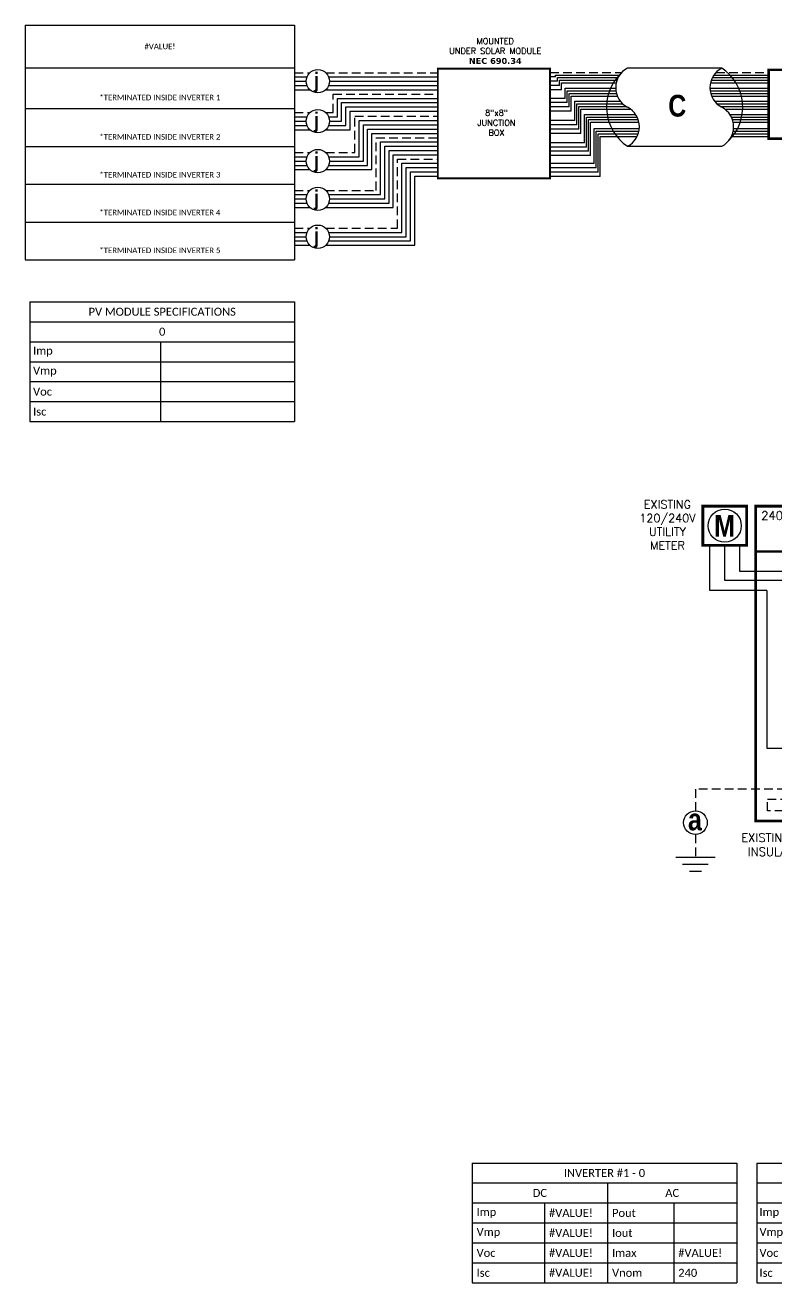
# Model space of a CAD drawing. Header units: feet. Extents: x 20558 to 21366, y 16038 to 16584.
# Drawn here: x 20558 to 20883, y 16038 to 16580 of the extents above; entities that cross this region are included whole.
import ezdxf

# ---------------------------------------------------------------- set-up
doc = ezdxf.new("R2010")
doc.units = ezdxf.units.FT
doc.header["$MEASUREMENT"] = 0
doc.linetypes.add('HIDDEN', pattern=[0.375, 0.25, -0.125])
doc.styles.add('ONE LINE TXT', font='techb___.ttf')
doc.styles.get("Standard").update_dxf_attribs({"font": 'simplex.shx'})

# ---------------------------------------------------------------- blocks, each defined once
blk = doc.blocks.new('*T28')
at = {"color": 9, "linetype": 'ByBlock', "lineweight": 30, "true_color": 0xa7bfde, "transparency": 16777216}
blk.add_line((0, 0), (116.21, 0), dxfattribs=at)
at = {"color": 0, "linetype": 'ByBlock', "lineweight": -2, "transparency": 16777216}
for p, q in [((0, 0), (0, -101.3)), ((116.21, 0), (116.21, -101.3)), ((0, -18.37), (116.21, -18.37)), ((0, -36.03), (116.21, -36.03)), ((0, -52.35), (116.21, -52.35)), ((0, -68.66), (116.21, -68.66)), ((0, -84.98), (116.21, -84.98)), ((0, -101.3), (116.21, -101.3))]:
    blk.add_line(p, q, dxfattribs=at)
at = {"color": 0, "transparency": 16777216, "char_height": 2.4195, "width": 110.4406, "attachment_point": 5}
for s, insert in [('{\\fCalibri|b0|i0|c0;#VALUE!', (58.11, -9.18)), ('{\\fCalibri|b0|i0|c0;^J^J*TERMINATED INSIDE INVERTER 1', (58.11, -27.2)), ('{\\fCalibri|b0|i0|c0;^J^J*TERMINATED INSIDE INVERTER 2', (58.11, -44.19)), ('{\\fCalibri|b0|i0|c0;^J^J*TERMINATED INSIDE INVERTER 3', (58.11, -60.51)), ('{\\fCalibri|b0|i0|c0;^J^J*TERMINATED INSIDE INVERTER 4', (58.11, -76.82)), ('{\\fCalibri|b0|i0|c0;^J^J*TERMINATED INSIDE INVERTER 5', (58.11, -93.14))]:
    blk.add_mtext(s, dxfattribs=dict(at, insert=insert))
blk = doc.blocks.new('lineTapPanel')
at = {"linetype": 'Continuous'}
h = blk.add_hatch(color=254, dxfattribs=at)
h.dxf.hatch_style = 1
edge = h.paths.add_edge_path()
edge.add_arc((-38.44, 98.34), 1.11, 0, 360)
h = blk.add_hatch(color=254, dxfattribs=at)
h.dxf.hatch_style = 1
edge = h.paths.add_edge_path()
edge.add_arc((-42.47, 94.51), 1.11, 0, 360)
h = blk.add_hatch(color=1, dxfattribs=at)
h.dxf.hatch_style = 1
edge = h.paths.add_edge_path()
edge.add_arc((-42.47, 86.8), 0.291, 0, 360)
h = blk.add_hatch(color=1, dxfattribs=at)
h.dxf.hatch_style = 1
edge = h.paths.add_edge_path()
edge.add_arc((-38.44, 86.8), 0.291, 0, 360)
h = blk.add_hatch(color=1, dxfattribs=at)
h.dxf.hatch_style = 1
edge = h.paths.add_edge_path()
edge.add_arc((-42.47, 77.16), 0.291, 0, 360)
h = blk.add_hatch(color=1, dxfattribs=at)
h.dxf.hatch_style = 1
edge = h.paths.add_edge_path()
edge.add_arc((-38.44, 77.16), 0.291, 0, 360)
h = blk.add_hatch(color=1, dxfattribs=at)
h.dxf.hatch_style = 1
edge = h.paths.add_edge_path()
edge.add_arc((-38.44, 71.16), 0.528, 0, 360)
h = blk.add_hatch(color=1, dxfattribs=at)
h.dxf.hatch_style = 1
edge = h.paths.add_edge_path()
edge.add_arc((-42.47, 67.78), 0.528, 0, 360)
h = blk.add_hatch(color=1, dxfattribs=at)
h.dxf.hatch_style = 1
edge = h.paths.add_edge_path()
edge.add_arc((-38.44, 61.76), 0.528, 0, 360)
h = blk.add_hatch(color=1, dxfattribs=at)
h.dxf.hatch_style = 1
edge = h.paths.add_edge_path()
edge.add_arc((-42.47, 58.38), 0.528, 0, 360)
h = blk.add_hatch(color=1, dxfattribs=at)
h.dxf.hatch_style = 1
edge = h.paths.add_edge_path()
edge.add_arc((-42.47, 48.98), 0.528, 0, 360)
h = blk.add_hatch(color=1, dxfattribs=at)
h.dxf.hatch_style = 1
edge = h.paths.add_edge_path()
edge.add_arc((-38.44, 52.36), 0.528, 0, 360)
h = blk.add_hatch(color=1, dxfattribs=at)
h.dxf.hatch_style = 1
edge = h.paths.add_edge_path()
edge.add_arc((-38.44, 42.95), 0.528, 0, 360)
h = blk.add_hatch(color=1, dxfattribs=at)
h.dxf.hatch_style = 1
edge = h.paths.add_edge_path()
edge.add_arc((-42.47, 39.58), 0.528, 0, 360)
h = blk.add_hatch(color=1, dxfattribs=at)
h.dxf.hatch_style = 1
edge = h.paths.add_edge_path()
edge.add_arc((-38.44, 33.55), 0.528, 0, 360)
h = blk.add_hatch(color=1, dxfattribs=at)
h.dxf.hatch_style = 1
edge = h.paths.add_edge_path()
edge.add_arc((-42.47, 30.17), 0.528, 0, 360)
at = {"color": 155, "true_color": 0x647190}
blk.add_line((-80.92, 126.59), (0, 126.59), dxfattribs=at)
at = {"color": 253, "linetype": 'Continuous'}
for p, q in [((-100.73, 90.2), (-100.73, 109.7)), ((-76.04, 90.2), (-100.73, 90.2)), ((-76.04, 90.2), (-76.04, 22.16)), ((-76.04, 22.16), (-27.25, 22.16)), ((-27.25, 22.16), (-27.25, 17.57)), ((-27.25, 17.57), (-29.89, 17.57)), ((-11.01, 0.16), (-29.89, 0.16)), ((0, 3), (-11.01, 3)), ((-11.01, 3), (-11.01, 0.16))]:
    blk.add_line(p, q, dxfattribs=at)
at = {"color": 10, "linetype": 'Continuous'}
for p, q in [((-94.24, 94.51), (-94.24, 109.7)), ((-43.58, 94.51), (-94.24, 94.51)), ((-42.47, 87.09), (-42.47, 93.4)), ((-41.36, 94.51), (-10.98, 94.51)), ((-10.98, 6), (-10.98, 94.51)), ((-42.47, 30.17), (-42.47, 76.87)), ((-35.88, 67.78), (-45.04, 67.78)), ((-35.88, 58.38), (-45.04, 58.38)), ((-35.88, 48.98), (-45.04, 48.98)), ((-35.88, 39.58), (-45.04, 39.58)), ((-35.88, 30.17), (-45.04, 30.17)), ((0, 6), (-10.98, 6))]:
    blk.add_line(p, q, dxfattribs=at)
at = {"color": 7, "linetype": 'Continuous'}
for p, q in [((-87.75, 98.34), (-87.75, 109.7)), ((-39.56, 98.34), (-87.75, 98.34)), ((-6.96, 9), (-6.96, 98.34)), ((-38.44, 87.09), (-38.44, 97.23)), ((-38.44, 61.76), (-38.44, 76.87)), ((-35.88, 71.16), (-45.04, 71.16)), ((-38.44, 71.16), (-35.88, 71.16)), ((-45.04, 61.76), (-35.88, 61.76)), ((-35.88, 61.76), (-45.04, 61.76)), ((-38.44, 52.36), (-38.44, 61.76)), ((-45.04, 52.36), (-35.88, 52.36)), ((-35.88, 52.36), (-45.04, 52.36)), ((-38.44, 42.95), (-38.44, 52.36)), ((-45.04, 42.95), (-35.88, 42.95)), ((-35.88, 42.95), (-45.04, 42.95)), ((-38.44, 33.55), (-38.44, 42.95)), ((-35.88, 33.55), (-45.04, 33.55))]:
    blk.add_line(p, q, dxfattribs=at)
at = {"lineweight": 50}
blk.add_line((-80.92, 106.95), (0, 106.95), dxfattribs=at)
at = {"color": 7}
for p, q in [((-6.96, 98.34), (-37.33, 98.34)), ((0, 9), (-6.96, 9))]:
    blk.add_line(p, q, dxfattribs=at)
at = {"color": 1, "linetype": 'Continuous'}
for p, q in [((-51.03, -2.51), (-51.03, 20.23)), ((-46.49, 20.23), (-51.03, 20.23)), ((-46.49, 20.23), (-46.49, -2.51)), ((-34.43, -2.43), (-34.43, 20.16)), ((-29.89, 20.16), (-34.43, 20.16)), ((-29.89, 20.16), (-29.89, -2.43)), ((-46.49, -2.51), (-51.03, -2.51)), ((-29.89, -2.43), (-34.43, -2.43))]:
    blk.add_line(p, q, dxfattribs=at)
at = {"color": 4, "linetype": 'Continuous'}
for p, q in [((-47.97, 18.28), (-49.55, 16.71)), ((-31.37, 18.35), (-32.94, 16.78)), ((-47.97, 13.93), (-49.55, 12.36)), ((-31.37, 14), (-32.94, 12.43)), ((-47.97, 9.58), (-49.55, 8.01)), ((-31.37, 9.65), (-32.94, 8.08)), ((-47.97, 5.23), (-49.55, 3.66)), ((-47.97, 0.88), (-49.55, -0.69)), ((-31.37, 5.3), (-32.94, 3.73)), ((-31.37, 0.95), (-32.94, -0.62))]:
    blk.add_line(p, q, dxfattribs=at)
at = {"color": 92, "linetype": 'HIDDEN', "ltscale": 15}
for p, q in [((-51.03, 4.44), (-106.89, 4.44)), ((-106.89, 4.44), (-106.89, -4.87)), ((-75.84, -4.96), (-75.84, 0.09)), ((-75.84, 0.09), (-51.03, 0.09)), ((0, 0), (-6.96, 0)), ((-6.96, -4.96), (-75.84, -4.96)), ((-6.96, 0), (-6.96, -4.96)), ((-106.89, -15.1), (-106.89, -24.84))]:
    blk.add_line(p, q, dxfattribs=at)
at = {"color": 92, "linetype": 'Continuous', "ltscale": 15}
blk.add_line((-34.43, 0.09), (-46.49, 0.09), dxfattribs=at)
at = {"lineweight": 50, "const_width": 1.19}
for points in [[(-103.67, 109.7), (-103.67, 126.59), (-84.82, 126.59), (-84.82, 109.7)], [(-80.92, -9.3), (-80.92, 126.59), (0, 126.59), (0, -9.3)]]:
    blk.add_lwpolyline(points, close=True, dxfattribs=at)
at = {"color": 92, "linetype": 'Continuous', "lineweight": 5, "ltscale": 0.05, "flags": 128}
for points in [[(-45.88, 10.97), (-41.2, 10.97)], [(-43.54, 13.81), (-43.54, 10.97)], [(-42.01, 10.1), (-45.07, 10.1)], [(-42.82, 9.23), (-44.25, 9.23)]]:
    blk.add_lwpolyline(points, dxfattribs=at)
at = {"color": 92, "linetype": 'Continuous', "ltscale": 4, "flags": 128}
for points in [[(-115.37, -24.84), (-98.41, -24.84)], [(-101.35, -27.98), (-112.43, -27.98)], [(-104.29, -31.12), (-109.49, -31.12)]]:
    blk.add_lwpolyline(points, dxfattribs=at)
at = {"linetype": 'Continuous'}
blk.add_circle((-94.24, 118.15), 7.15, dxfattribs=at)
at = {"color": 7, "linetype": 'Continuous'}
for centre, radius in [((-38.44, 98.34), 1.11), ((-38.44, 98.34), 1.11), ((-42.47, 94.51), 1.11), ((-106.89, -9.99), 5.11)]:
    blk.add_circle(centre, radius, dxfattribs=at)
at = {"color": 1, "linetype": 'Continuous'}
for centre, radius in [((-42.47, 86.8), 0.291), ((-38.44, 86.8), 0.291), ((-42.47, 77.16), 0.291), ((-38.44, 77.16), 0.291), ((-38.44, 71.16), 0.528), ((-42.47, 67.78), 0.528), ((-38.44, 61.76), 0.528), ((-42.47, 58.38), 0.528), ((-42.47, 48.98), 0.528), ((-38.44, 52.36), 0.528), ((-38.44, 42.95), 0.528), ((-42.47, 39.58), 0.528), ((-38.44, 33.55), 0.528), ((-42.47, 30.17), 0.528)]:
    blk.add_circle(centre, radius, dxfattribs=at)
at = {"color": 4, "linetype": 'Continuous'}
for centre in [(-48.76, 17.49), (-32.16, 17.57), (-48.76, 13.14), (-32.16, 13.21), (-48.76, 8.79), (-48.76, 4.44), (-32.16, 8.86), (-32.16, 4.51), (-48.76, 0.09), (-32.16, 0.16)]:
    blk.add_circle(centre, 1.11, dxfattribs=at)
at = {"color": 1, "linetype": 'Continuous'}
for centre, radius, start, end in [((-50.14, 81.98), 9.06, 327.8708, 32.1292), ((-46.11, 81.98), 9.06, 327.8708, 32.1292), ((-48.03, 68.62), 3.93, 40.3392, 139.6608), ((-32.88, 68.62), 3.93, 40.3392, 139.6608), ((-48.03, 65.24), 3.93, 40.3392, 139.6608), ((-32.88, 65.24), 3.93, 40.3392, 139.6608), ((-48.03, 59.21), 3.93, 40.3392, 139.6608), ((-48.03, 55.84), 3.93, 40.3392, 139.6608), ((-32.88, 59.21), 3.93, 40.3392, 139.6608), ((-32.88, 55.84), 3.93, 40.3392, 139.6608), ((-48.03, 49.81), 3.93, 40.3392, 139.6608), ((-48.03, 46.43), 3.93, 40.3392, 139.6608), ((-32.88, 49.81), 3.93, 40.3392, 139.6608), ((-32.88, 46.43), 3.93, 40.3392, 139.6608), ((-48.03, 40.41), 3.93, 40.3392, 139.6608), ((-32.88, 40.41), 3.93, 40.3392, 139.6608), ((-48.03, 37.03), 3.93, 40.3392, 139.6608), ((-32.88, 37.03), 3.93, 40.3392, 139.6608), ((-48.03, 31.01), 3.93, 40.3392, 139.6608), ((-32.88, 31.01), 3.93, 40.3392, 139.6608), ((-48.03, 27.63), 3.93, 40.3392, 139.6608), ((-32.88, 27.63), 3.93, 40.3392, 139.6608)]:
    blk.add_arc(centre, radius, start, end, dxfattribs=at)
at = {"color": 253, "linetype": 'Continuous', "style": 'ONE LINE TXT'}
blk.add_text('M', height=9.38, dxfattribs=at).set_placement((-98.8, 113.43))
at = {"color": 4, "linetype": 'Continuous'}
blk.add_text('NEUTRAL', height=1.874, rotation=90, dxfattribs=at).set_placement((-35.08, 4.08))
at = {"color": 1, "attachment_point": 5}
for s, width, gutter_width, heights, insert, char_height in [('EXISTING\\P120/240V UTILITY METER', 0.0523, 7.17, [0], (-118.95, 118.48), 3.5433), ('240V', 0.1481, 0.75, [0], (-72.39, 122.54), 3.658), ('1∅', 0.1481, 0.75, [0], (-5.31, 122.54), 3.658), ('serA MAIN BREAKER\\PserA BUSBAR', 72.4998, 0.75, [0], (-39.75, 113.14), 3.6576), ('EXISTING MAIN BREAKER LOAD CENTER INSULATED LINE TAPS INSTALLED ON MAIN FEEDERS\\P{\\fVerdana|b1|i0|c0|p34;NEC 690.64}', 98.9176, 7.17, [106.42], (-39.63, -25.66), 3.6576)]:
    blk.add_mtext_dynamic_manual_height_columns(s, width=width, gutter_width=gutter_width, heights=heights, dxfattribs=dict(at, insert=insert, char_height=char_height))
at = {"color": 4, "linetype": 'Continuous', "insert": (-46.25, 82.15), "char_height": 1.874, "attachment_point": 5, "rotation": 90}
blk.add_mtext_dynamic_manual_height_columns('2pserA\\PMAIN', width=0.1481, gutter_width=0.75, heights=[0], dxfattribs=at)
at = {"color": 1, "linetype": 'Continuous', "insert": (-110.08, -3.93), "char_height": 9.3833, "attachment_point": 1, "style": 'ONE LINE TXT'}
blk.add_mtext_dynamic_manual_height_columns('{\\W1;\\C256;a}', width=0.1385, gutter_width=2.13, heights=[0], dxfattribs=at)
blk = doc.blocks.new('*U20')
at = {"color": 7}
blk.add_blockref('lineTapPanel', (0, 0), dxfattribs=at)
blk = doc.blocks.new('*T22')
at = {"color": 0, "lineweight": -2, "transparency": 16777216}
for p, q in [((0, 0), (114.19, 0)), ((0, 0), (0, -51.7)), ((114.19, 0), (114.19, -51.7)), ((0, -8.62), (114.19, -8.62)), ((58.43, -8.62), (58.43, -51.7)), ((0, -17.23), (114.19, -17.23)), ((31.22, -17.23), (31.22, -51.7)), ((86.98, -17.23), (86.98, -51.7)), ((0, -25.85), (114.19, -25.85)), ((0, -34.47), (114.19, -34.47)), ((0, -43.08), (114.19, -43.08)), ((0, -51.7), (114.19, -51.7))]:
    blk.add_line(p, q, dxfattribs=at)
at = {"color": 0, "linetype": 'Continuous', "transparency": 16777216, "char_height": 3.4544}
for s, insert, width, attachment_point in [('{\\fCalibri|b0|i0|c0;INVERTER #1 - 0', (57.09, -4.31), 110.3293, 5), ('{\\fCalibri|b0|i0|c0;DC', (29.22, -12.93), 54.5755, 5), ('{\\fCalibri|b0|i0|c0;AC', (86.31, -12.93), 51.8976, 5), ('{\\fCalibri|b0|i0|c0;Imp', (1.93, -21.54), 27.3681, 4), ('{\\fCalibri|b0|i0|c0;#VALUE!', (33.15, -21.54), 23.3513, 4), ('{\\fCalibri|b0|i0|c0;Pout', (60.36, -21.54), 24.6902, 4), ('{\\fCalibri|b0|i0|c0;', (88.91, -21.54), 23.3513, 4), ('{\\fCalibri|b0|i0|c0;Vmp', (1.93, -30.16), 27.3681, 4), ('{\\fCalibri|b0|i0|c0;#VALUE!', (33.15, -30.16), 23.3513, 4), ('{\\fCalibri|b0|i0|c0;Iout', (60.36, -30.16), 24.6902, 4), ('{\\fCalibri|b0|i0|c0;', (88.91, -30.16), 23.3513, 4), ('{\\fCalibri|b0|i0|c0;Voc', (1.93, -38.78), 27.3681, 4), ('{\\fCalibri|b0|i0|c0;#VALUE!', (33.15, -38.78), 23.3513, 4), ('{\\fCalibri|b0|i0|c0;Imax', (60.36, -38.78), 24.6902, 4), ('{\\fCalibri|b0|i0|c0;#VALUE!', (88.91, -38.78), 23.3513, 4), ('{\\fCalibri|b0|i0|c0;Isc', (1.93, -47.39), 27.3681, 4), ('{\\fCalibri|b0|i0|c0;#VALUE!', (33.15, -47.39), 23.3513, 4), ('{\\fCalibri|b0|i0|c0;Vnom', (60.36, -47.39), 24.6902, 4), ('{\\fCalibri|b0|i0|c0;240', (88.91, -47.39), 23.3513, 4)]:
    blk.add_mtext(s, dxfattribs=dict(at, insert=insert, width=width, attachment_point=attachment_point))
blk = doc.blocks.new('*T23')
at = {"color": 0, "lineweight": -2, "transparency": 16777216}
for p, q in [((0, 0), (114.19, 0)), ((0, 0), (0, -51.7)), ((114.19, 0), (114.19, -51.7)), ((0, -8.62), (114.19, -8.62)), ((58.43, -8.62), (58.43, -51.7)), ((0, -17.23), (114.19, -17.23)), ((31.22, -17.23), (31.22, -51.7)), ((86.98, -17.23), (86.98, -51.7)), ((0, -25.85), (114.19, -25.85)), ((0, -34.47), (114.19, -34.47)), ((0, -43.08), (114.19, -43.08)), ((0, -51.7), (114.19, -51.7))]:
    blk.add_line(p, q, dxfattribs=at)
at = {"color": 0, "linetype": 'Continuous', "transparency": 16777216, "char_height": 3.4544}
for s, insert, width, attachment_point in [('{\\fCalibri|b0|i0|c0;INVERTER #2 - 0', (57.09, -4.31), 112.0547, 5), ('{\\fCalibri|b0|i0|c0;DC', (29.22, -12.93), 56.3009, 5), ('{\\fCalibri|b0|i0|c0;AC', (86.31, -12.93), 53.623, 5), ('{\\fCalibri|b0|i0|c0;Imp', (1.07, -21.54), 29.0935, 4), ('{\\fCalibri|b0|i0|c0;#VALUE!', (32.29, -21.54), 25.0767, 4), ('{\\fCalibri|b0|i0|c0;Pout', (59.5, -21.54), 26.4156, 4), ('{\\fCalibri|b0|i0|c0;', (88.04, -21.54), 25.0767, 4), ('{\\fCalibri|b0|i0|c0;Vmp', (1.07, -30.16), 29.0935, 4), ('{\\fCalibri|b0|i0|c0;#VALUE!', (32.29, -30.16), 25.0767, 4), ('{\\fCalibri|b0|i0|c0;Iout', (59.5, -30.16), 26.4156, 4), ('{\\fCalibri|b0|i0|c0;', (88.04, -30.16), 25.0767, 4), ('{\\fCalibri|b0|i0|c0;Voc', (1.07, -38.78), 29.0935, 4), ('{\\fCalibri|b0|i0|c0;#VALUE!', (32.29, -38.78), 25.0767, 4), ('{\\fCalibri|b0|i0|c0;Imax', (59.5, -38.78), 26.4156, 4), ('{\\fCalibri|b0|i0|c0;#VALUE!', (88.04, -38.78), 25.0767, 4), ('{\\fCalibri|b0|i0|c0;Isc', (1.07, -47.39), 29.0935, 4), ('{\\fCalibri|b0|i0|c0;#VALUE!', (32.29, -47.39), 25.0767, 4), ('{\\fCalibri|b0|i0|c0;Vnom', (59.5, -47.39), 26.4156, 4), ('{\\fCalibri|b0|i0|c0;240', (88.04, -47.39), 25.0767, 4)]:
    blk.add_mtext(s, dxfattribs=dict(at, insert=insert, width=width, attachment_point=attachment_point))
blk = doc.blocks.new('*T21')
at = {"color": 0, "lineweight": -2, "transparency": 16777216}
for p, q in [((0, 0), (114.19, 0)), ((0, 0), (0, -51.69)), ((114.19, 0), (114.19, -51.69)), ((0, -8.62), (114.19, -8.62)), ((0, -17.23), (114.19, -17.23)), ((56.41, -17.23), (56.41, -51.69)), ((0, -25.85), (114.19, -25.85)), ((0, -34.46), (114.19, -34.46)), ((0, -43.08), (114.19, -43.08)), ((0, -51.69), (114.19, -51.69))]:
    blk.add_line(p, q, dxfattribs=at)
at = {"color": 0, "linetype": 'Continuous', "transparency": 16777216, "char_height": 3.4544}
for s, insert, width, attachment_point in [('{\\fCalibri|b0|i0|c0;PV MODULE SPECIFICATIONS', (57.09, -4.31), 111.433, 5), ('{\\fCalibri|b0|i0|c0;0', (57.09, -12.92), 111.433, 5), ('{\\fCalibri|b0|i0|c0;Imp', (1.38, -21.54), 53.6551, 4), ('{\\fCalibri|b0|i0|c0;', (57.78, -21.54), 55.0254, 4), ('{\\fCalibri|b0|i0|c0;Vmp', (1.38, -30.15), 53.6551, 4), ('{\\fCalibri|b0|i0|c0;', (57.78, -30.15), 55.0254, 4), ('{\\fCalibri|b0|i0|c0;Voc', (1.38, -38.77), 53.6551, 4), ('{\\fCalibri|b0|i0|c0;', (57.78, -38.77), 55.0254, 4), ('{\\fCalibri|b0|i0|c0;Isc', (1.38, -47.39), 53.6551, 4), ('{\\fCalibri|b0|i0|c0;', (57.78, -47.39), 55.0254, 4)]:
    blk.add_mtext(s, dxfattribs=dict(at, insert=insert, width=width, attachment_point=attachment_point))

msp = doc.modelspace()

# ---------------------------------------------------------------- linework, layer by layer
at = {"color": 92, "linetype": 'HIDDEN', "ltscale": 15}
for p, q in [((20674.49, 16559.71), (20681.12, 16559.71)), ((20687.94, 16559.71), (20736.31, 16559.71)), ((20784.73, 16559.84), (20815.69, 16559.84)), ((20856.33, 16559.84), (20878.99, 16559.84)), ((20691.12, 16542.48), (20691.12, 16550.48)), ((20691.12, 16550.48), (20736.31, 16550.48)), ((20674.49, 16542.48), (20681.12, 16542.48)), ((20687.94, 16542.48), (20691.12, 16542.48)), ((20700.49, 16525.26), (20700.49, 16540.9)), ((20700.49, 16540.9), (20736.31, 16540.9)), ((20709.71, 16508.94), (20709.71, 16531.67)), ((20709.71, 16531.67), (20736.31, 16531.67)), ((20674.49, 16525.26), (20681.12, 16525.26)), ((20687.94, 16525.26), (20700.49, 16525.26)), ((20718.94, 16522.44), (20736.31, 16522.44)), ((20718.94, 16492.63), (20718.94, 16522.44)), ((20674.49, 16508.94), (20681.12, 16508.94)), ((20687.94, 16508.94), (20709.71, 16508.94)), ((20674.49, 16492.63), (20681.12, 16492.63)), ((20687.94, 16492.63), (20718.94, 16492.63))]:
    msp.add_line(p, q, dxfattribs=at)
at = {"color": 7, "linetype": 'Continuous'}
for p, q in [((20674.49, 16557.86), (20679.99, 16557.86)), ((20689.2, 16557.86), (20736.31, 16557.86)), ((20787.09, 16557.86), (20784.73, 16557.86)), ((20787.09, 16558.71), (20814.76, 16558.71)), ((20787.09, 16557.86), (20787.09, 16558.71)), ((20858.77, 16561.67), (20818.13, 16561.67)), ((20855.4, 16558.71), (20878.99, 16558.71)), ((20674.49, 16554.17), (20679.99, 16554.17)), ((20689.2, 16554.17), (20736.31, 16554.17)), ((20788.76, 16554.17), (20784.73, 16554.17)), ((20788.76, 16556.45), (20813.59, 16556.45)), ((20788.76, 16554.17), (20788.76, 16556.45)), ((20791.27, 16553.05), (20813.03, 16553.05)), ((20791.27, 16548.64), (20791.27, 16553.05)), ((20853.67, 16553.05), (20878.99, 16553.05)), ((20854.22, 16556.45), (20878.99, 16556.45)), ((20692.96, 16540.64), (20692.96, 16548.64)), ((20692.96, 16548.64), (20736.31, 16548.64)), ((20791.27, 16548.64), (20784.73, 16548.64)), ((20792.93, 16550.79), (20813.35, 16550.79)), ((20792.93, 16544.95), (20792.93, 16550.79)), ((20795.44, 16547.39), (20815.04, 16547.39)), ((20795.44, 16539.05), (20795.44, 16547.39)), ((20853.99, 16550.79), (20878.99, 16550.79)), ((20855.68, 16547.39), (20878.99, 16547.39)), ((20696.65, 16536.95), (20696.65, 16544.95)), ((20696.65, 16544.95), (20736.31, 16544.95)), ((20792.93, 16544.95), (20784.73, 16544.95)), ((20797.11, 16545.13), (20817.57, 16545.13)), ((20797.11, 16535.36), (20797.11, 16545.13)), ((20799.61, 16529.47), (20799.61, 16541.73)), ((20799.61, 16541.73), (20821.59, 16541.73)), ((20858.21, 16545.13), (20878.99, 16545.13)), ((20862.22, 16541.73), (20878.99, 16541.73)), ((20674.49, 16540.64), (20679.99, 16540.64)), ((20674.49, 16536.95), (20679.99, 16536.95)), ((20689.2, 16540.64), (20692.96, 16540.64)), ((20689.2, 16536.95), (20696.65, 16536.95)), ((20702.33, 16523.41), (20702.33, 16539.05)), ((20702.33, 16539.05), (20736.31, 16539.05)), ((20795.44, 16539.05), (20784.73, 16539.05)), ((20801.28, 16525.78), (20801.28, 16539.46)), ((20801.28, 16539.46), (20822.72, 16539.46)), ((20863.35, 16539.46), (20878.99, 16539.46)), ((20706.02, 16519.72), (20706.02, 16535.36)), ((20706.02, 16535.36), (20736.31, 16535.36)), ((20797.11, 16535.36), (20784.73, 16535.36)), ((20803.78, 16520.48), (20803.78, 16535.59)), ((20803.78, 16535.59), (20823.2, 16535.59)), ((20805.45, 16516.79), (20805.45, 16533.32)), ((20805.45, 16533.32), (20822.72, 16533.32)), ((20863.36, 16533.32), (20878.99, 16533.32)), ((20863.83, 16535.59), (20878.99, 16535.59)), ((20711.56, 16507.1), (20711.56, 16529.82)), ((20711.56, 16529.82), (20736.31, 16529.82)), ((20715.25, 16503.41), (20715.25, 16526.13)), ((20715.25, 16526.13), (20736.31, 16526.13)), ((20799.61, 16529.47), (20784.73, 16529.47)), ((20801.28, 16525.78), (20784.73, 16525.78)), ((20818.13, 16527.95), (20858.77, 16527.95)), ((20674.49, 16523.41), (20679.99, 16523.41)), ((20689.2, 16523.41), (20702.33, 16523.41)), ((20720.79, 16520.6), (20736.31, 16520.6)), ((20720.79, 16490.78), (20720.79, 16520.6)), ((20803.78, 16520.48), (20784.73, 16520.48)), ((20674.49, 16519.72), (20679.99, 16519.72)), ((20689.2, 16519.72), (20706.02, 16519.72)), ((20724.48, 16516.91), (20736.31, 16516.91)), ((20724.48, 16487.09), (20724.48, 16516.91)), ((20805.45, 16516.79), (20784.73, 16516.79)), ((20674.49, 16507.1), (20679.99, 16507.1)), ((20689.2, 16507.1), (20711.56, 16507.1)), ((20674.49, 16503.41), (20679.99, 16503.41)), ((20689.2, 16503.41), (20715.25, 16503.41)), ((20674.49, 16490.78), (20679.99, 16490.78)), ((20689.2, 16490.78), (20720.79, 16490.78)), ((20674.49, 16487.09), (20679.99, 16487.09)), ((20689.2, 16487.09), (20724.48, 16487.09))]:
    msp.add_line(p, q, dxfattribs=at)
at = {"color": 253, "linetype": 'Continuous'}
for p, q in [((20674.49, 16556.02), (20679.5, 16556.02)), ((20674.49, 16552.33), (20681.12, 16552.33)), ((20687.94, 16552.33), (20736.31, 16552.33)), ((20689.55, 16556.02), (20736.31, 16556.02)), ((20787.93, 16556.02), (20784.73, 16556.02)), ((20789.6, 16552.33), (20784.73, 16552.33)), ((20787.93, 16557.58), (20814.08, 16557.58)), ((20787.93, 16556.02), (20787.93, 16557.58)), ((20789.6, 16555.31), (20813.26, 16555.31)), ((20789.6, 16552.33), (20789.6, 16555.31)), ((20853.9, 16555.31), (20878.99, 16555.31)), ((20854.71, 16557.58), (20878.99, 16557.58)), ((20792.1, 16551.92), (20813.12, 16551.92)), ((20792.1, 16546.79), (20792.1, 16551.92)), ((20793.77, 16549.65), (20813.73, 16549.65)), ((20793.77, 16543.1), (20793.77, 16549.65)), ((20853.76, 16551.92), (20878.99, 16551.92)), ((20854.37, 16549.65), (20878.99, 16549.65)), ((20694.81, 16538.79), (20694.81, 16546.79)), ((20694.81, 16546.79), (20736.31, 16546.79)), ((20698.5, 16535.1), (20698.5, 16543.1)), ((20698.5, 16543.1), (20736.31, 16543.1)), ((20792.1, 16546.79), (20784.73, 16546.79)), ((20793.77, 16543.1), (20784.73, 16543.1)), ((20796.27, 16546.26), (20816.08, 16546.26)), ((20796.27, 16537.21), (20796.27, 16546.26)), ((20797.94, 16543.99), (20819.43, 16543.99)), ((20797.94, 16533.52), (20797.94, 16543.99)), ((20856.72, 16546.26), (20878.99, 16546.26)), ((20860.06, 16543.99), (20878.99, 16543.99)), ((20674.49, 16538.79), (20679.5, 16538.79)), ((20689.55, 16538.79), (20694.81, 16538.79)), ((20704.18, 16521.57), (20704.18, 16537.21)), ((20704.18, 16537.21), (20736.31, 16537.21)), ((20796.27, 16537.21), (20784.73, 16537.21)), ((20800.44, 16527.62), (20800.44, 16540.59)), ((20800.44, 16540.59), (20822.24, 16540.59)), ((20802.11, 16523.93), (20802.11, 16538.33)), ((20802.11, 16538.33), (20823.03, 16538.33)), ((20862.88, 16540.59), (20878.99, 16540.59)), ((20863.66, 16538.33), (20878.99, 16538.33)), ((20674.49, 16535.1), (20681.12, 16535.1)), ((20687.94, 16535.1), (20698.5, 16535.1)), ((20707.87, 16517.88), (20707.87, 16533.52)), ((20707.87, 16533.52), (20736.31, 16533.52)), ((20797.94, 16533.52), (20784.73, 16533.52)), ((20804.61, 16518.64), (20804.61, 16534.45)), ((20804.61, 16534.45), (20823.03, 16534.45)), ((20806.28, 16514.95), (20806.28, 16532.19)), ((20806.28, 16532.19), (20822.26, 16532.19)), ((20862.89, 16532.19), (20878.99, 16532.19)), ((20863.67, 16534.45), (20878.99, 16534.45)), ((20713.41, 16505.25), (20713.41, 16527.98)), ((20713.41, 16527.98), (20736.31, 16527.98)), ((20800.44, 16527.62), (20784.73, 16527.62)), ((20674.49, 16521.57), (20679.5, 16521.57)), ((20689.55, 16521.57), (20704.18, 16521.57)), ((20717.1, 16501.56), (20717.1, 16524.29)), ((20717.1, 16524.29), (20736.31, 16524.29)), ((20802.11, 16523.93), (20784.73, 16523.93)), ((20674.49, 16517.88), (20681.12, 16517.88)), ((20687.94, 16517.88), (20707.87, 16517.88)), ((20722.63, 16518.75), (20736.31, 16518.75)), ((20722.63, 16488.94), (20722.63, 16518.75)), ((20726.32, 16515.06), (20736.31, 16515.06)), ((20726.32, 16485.25), (20726.32, 16515.06)), ((20804.61, 16518.64), (20784.73, 16518.64)), ((20806.28, 16514.95), (20784.73, 16514.95)), ((20674.49, 16505.25), (20679.5, 16505.25)), ((20689.55, 16505.25), (20713.41, 16505.25)), ((20674.49, 16501.56), (20681.12, 16501.56)), ((20687.94, 16501.56), (20717.1, 16501.56)), ((20674.49, 16488.94), (20679.5, 16488.94)), ((20689.55, 16488.94), (20722.63, 16488.94)), ((20674.49, 16485.25), (20681.12, 16485.25)), ((20687.94, 16485.25), (20726.32, 16485.25))]:
    msp.add_line(p, q, dxfattribs=at)
at = {"lineweight": 50}
for points, const_width in [([(20784.73, 16514.15), (20736.31, 16514.15), (20736.31, 16561.4), (20784.73, 16561.4)], 0.834), ([(20908.6, 16531.21), (20878.99, 16531.21), (20878.99, 16560.93), (20908.6, 16560.93)], 1.08)]:
    msp.add_lwpolyline(points, close=True, dxfattribs=dict(at, const_width=const_width))
at = {"color": 7, "linetype": 'Continuous'}
for centre in [(20684.53, 16556.02), (20684.53, 16538.79), (20684.53, 16521.57), (20684.53, 16505.25), (20684.53, 16488.94)]:
    msp.add_circle(centre, 5.03, dxfattribs=at)
for centre, start, end in [((20829.32, 16544.81), 133.9732, 236.4265), ((20847.58, 16544.81), 313.9732, 56.4265)]:
    msp.add_arc(centre, 20.24, start, end, dxfattribs=at)
at = {"linetype": 'Continuous'}
for centre, start, end in [((20822.55, 16553.24), 117.6639, 242.3361), ((20863.19, 16553.24), 117.6639, 242.3361), ((20813.71, 16536.38), 297.6639, 62.3361), ((20854.35, 16536.38), 297.6639, 62.3361)]:
    msp.add_arc(centre, 9.52, start, end, dxfattribs=at)

# ---------------------------------------------------------------- block references
for name, p in [('*T28', (20558.28, 16580.22)), ('*T21', (20560.31, 16460.86)), ('*T22', (20751.09, 16089.23)), ('*T23', (20873.97, 16089.23))]:
    msp.add_blockref(name, p)
at = {"color": 7}
msp.add_blockref('*U20', (20954.3, 16246.09), dxfattribs=at)

# ---------------------------------------------------------------- texts
at = {"color": 1, "char_height": 2.5744, "attachment_point": 5}
for s, width, insert in [(' \\PMOUNTED \\PUNDER SOLAR MODULE\\P{\\fVerdana|b1|i0|c0|p34;NEC 690.34}', 73.0127, (20761.07, 16571.2)), ('8"x8"  JUNCTION BOX ', 0.4767, (20761.61, 16538.12))]:
    msp.add_mtext_dynamic_manual_height_columns(s, width=width, gutter_width=7.17, heights=[0], dxfattribs=dict(at, insert=insert))
at = {"color": 1, "linetype": 'Continuous', "attachment_point": 1, "style": 'ONE LINE TXT'}
for s, insert, char_height in [('{\\W1;\\C256;j}', (20682.91, 16559.81), 6.6044), ('{\\W1;\\C256;C}', (20835.7, 16550.16), 9.3833), ('{\\W1;\\C256;j}', (20682.91, 16542.59), 6.6044), ('{\\W1;\\C256;j}', (20682.91, 16525.36), 6.6044), ('{\\W1;\\C256;j}', (20682.91, 16509.05), 6.6044), ('{\\W1;\\C256;j}', (20682.91, 16492.73), 6.6044)]:
    msp.add_mtext_dynamic_manual_height_columns(s, width=0.1385, gutter_width=2.13, heights=[0], dxfattribs=dict(at, insert=insert, char_height=char_height))

doc.saveas('drawing.dxf')
